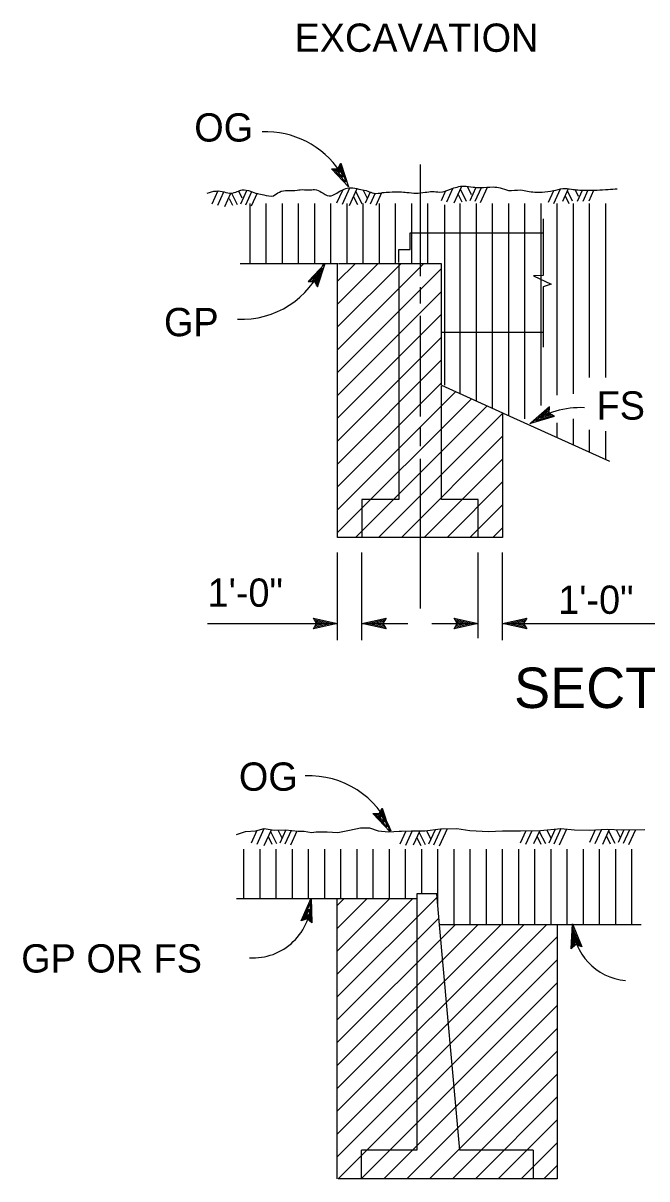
# Model space of a CAD drawing. Extents: x -894 to 866, y -476 to 714.
# Drawn here: x -147.8 to 6.5, y -184 to 102.1 of the extents above; entities that cross this region are included whole.
import ezdxf

# ---------------------------------------------------------------- set-up
doc = ezdxf.new("R2010")
doc.units = 0
for name, color, linetype in [('56 Stage 3 Anno', 7, 'Continuous'), ('57 Undefined', 7, 'Continuous'), ('59 Sndwall Anno', 7, 'Continuous'), ('60 Nongeo Data', 7, 'Continuous')]:
    doc.layers.add(name, color=color, linetype=linetype)

msp = doc.modelspace()

# ---------------------------------------------------------------- linework, layer by layer
at = {"layer": '56 Stage 3 Anno'}
for p, q in [((-71.55, 66.0457), (-69.9976, 66.0465)), ((-67.3154, 61.5918), (-71.55, 66.0461)), ((-71.5496, 66.0457), (-71.5496, 66.0457)), ((-68.0358, 62.7819), (-71.1209, 66.03)), ((-68.7386, 63.9599), (-70.7323, 66.0571)), ((-69.4504, 65.1437), (-70.3035, 66.041)), ((-69.9976, 66.0465), (-69.2622, 67.4233)), ((-69.8492, 66.3386), (-69.4504, 65.1437)), ((-69.6429, 66.6685), (-68.7386, 63.9599)), ((-69.4555, 67.054), (-68.0264, 62.7744)), ((-69.2622, 67.4233), (-69.2622, 67.4233)), ((-69.2622, 67.4233), (-67.3154, 61.5918)), ((-67.3154, 61.5918), (-67.3154, 61.5918)), ((-73.0677, 42.6135), (-77.3027, 38.1595)), ((-73.7886, 41.4237), (-76.8736, 38.1757)), ((-74.4913, 40.2457), (-76.485, 38.1485)), ((-75.3957, 37.5371), (-74.4913, 40.2457)), ((-75.2083, 37.1517), (-73.7791, 41.4312)), ((-75.0149, 36.7824), (-73.0677, 42.6135)), ((-73.0677, 42.6135), (-73.0677, 42.6135)), ((-77.3027, 38.1595), (-75.7504, 38.1587)), ((-77.3023, 38.1595), (-77.3023, 38.1595)), ((-75.2031, 39.0615), (-76.0559, 38.1643)), ((-75.7504, 38.1587), (-75.0149, 36.7824)), ((-75.602, 37.867), (-75.2031, 39.0615)), ((-75.0149, 36.7824), (-75.0149, 36.7824)), ((-17.6139, 7.1312), (-22.2158, 3.0549)), ((-17.6308, 6.7147), (-21.0088, 3.7234)), ((-17.6615, 6.2872), (-19.7989, 4.3939)), ((-17.6477, 5.8986), (-18.5907, 5.0635)), ((-17.6651, 5.5714), (-17.6139, 7.1312)), ((-17.6139, 7.1312), (-17.6139, 7.1312)), ((-22.2158, 3.0549), (-16.3214, 4.7946)), ((-22.2158, 3.0549), (-22.2158, 3.0549)), ((-20.9966, 3.7246), (-16.7009, 4.9954)), ((-19.7989, 4.3939), (-17.0237, 5.2131)), ((-18.5907, 5.0635), (-17.4033, 5.4139)), ((-16.3214, 4.7946), (-17.6651, 5.5714)), ((-16.3214, 4.7946), (-16.3214, 4.7946)), ((-70.0287, -50.6128), (-70.0287, -28.9025)), ((-64.0287, -50.6128), (-64.0287, -28.9025)), ((-35.2209, -50.1424), (-35.2209, -28.9025)), ((-29.2209, -50.6128), (-29.2209, -28.9025)), ((-75.2287, -46.4951), (-76.0287, -45.155)), ((-76.0287, -45.155), (-76.0287, -45.155)), ((-76.0287, -45.155), (-70.0287, -46.4951)), ((-75.8122, -45.5109), (-71.4087, -46.4943)), ((-64.0287, -46.4951), (-58.0287, -45.1648)), ((-62.6377, -46.4916), (-58.2633, -45.5243)), ((-58.0287, -45.1648), (-58.8287, -46.4951)), ((-58.0287, -45.1648), (-58.0287, -45.1648)), ((-40.4209, -46.4951), (-41.2209, -45.155)), ((-41.2209, -45.155), (-41.2209, -45.155)), ((-41.2209, -45.155), (-35.2209, -46.4951)), ((-41.0043, -45.5109), (-36.6008, -46.4943)), ((-29.2209, -46.4951), (-23.221, -45.1648)), ((-27.83, -46.4916), (-23.4556, -45.5243)), ((-23.221, -45.1648), (-24.021, -46.4951)), ((-23.221, -45.1648), (-23.221, -45.1648)), ((-102.2481, -46.4951), (-70.0287, -46.4951)), ((-70.0287, -46.4951), (-76.0287, -47.825)), ((-76.0287, -47.825), (-75.2287, -46.4951)), ((-76.0287, -47.825), (-76.0287, -47.825)), ((-71.4197, -46.4983), (-75.7941, -47.4656)), ((-72.7917, -46.4928), (-75.6165, -47.1191)), ((-75.5783, -45.8703), (-72.7917, -46.4928)), ((-75.4023, -46.2172), (-74.1728, -46.4916)), ((-74.1728, -46.4916), (-75.3819, -46.7597)), ((-70.0287, -46.4951), (-70.0287, -46.4951)), ((-64.0287, -46.4951), (-52.6244, -46.4951)), ((-58.0287, -47.8349), (-64.0287, -46.4951)), ((-64.0287, -46.4951), (-64.0287, -46.4951)), ((-58.2452, -47.479), (-62.6488, -46.4955)), ((-61.2657, -46.4971), (-58.4409, -45.8707)), ((-58.4791, -47.1195), (-61.2657, -46.4971)), ((-59.8846, -46.4983), (-58.6756, -46.2302)), ((-58.6551, -46.7727), (-59.8846, -46.4983)), ((-58.8287, -46.4951), (-58.0287, -47.8349)), ((-58.0287, -47.8349), (-58.0287, -47.8349)), ((-46.7118, -46.4951), (-35.2209, -46.4951)), ((-35.2209, -46.4951), (-41.2209, -47.825)), ((-41.2209, -47.825), (-40.4209, -46.4951)), ((-41.2209, -47.825), (-41.2209, -47.825)), ((-36.6118, -46.4983), (-40.9862, -47.4656)), ((-37.9839, -46.4928), (-40.8086, -47.1191)), ((-40.7705, -45.8703), (-37.9839, -46.4928)), ((-40.5945, -46.2172), (-39.365, -46.4916)), ((-39.365, -46.4916), (-40.574, -46.7597)), ((-35.2209, -46.4951), (-35.2209, -46.4951)), ((-23.221, -47.8349), (-29.2209, -46.4951)), ((-29.2209, -46.4951), (-29.2209, -46.4951)), ((-29.2209, -46.4951), (12.533, -46.4951)), ((-23.4375, -47.479), (-27.841, -46.4955)), ((-26.458, -46.4971), (-23.6332, -45.8707)), ((-23.6714, -47.1195), (-26.458, -46.4971)), ((-25.0769, -46.4983), (-23.8678, -46.2302)), ((-23.8473, -46.7727), (-25.0769, -46.4983)), ((-24.021, -46.4951), (-23.221, -47.8349)), ((-23.221, -47.8349), (-23.221, -47.8349)), ((-61.315, -93.5497), (-59.7626, -93.5489)), ((-57.0803, -98.0036), (-61.315, -93.5497)), ((-61.315, -93.5497), (-61.315, -93.5497)), ((-57.8008, -96.8138), (-60.8858, -93.5658)), ((-58.5036, -95.6359), (-60.4973, -93.5386)), ((-59.2154, -94.452), (-60.0685, -93.5544)), ((-59.7626, -93.5489), (-59.0276, -92.1725)), ((-59.6142, -93.2571), (-59.2154, -94.452)), ((-59.4083, -92.9272), (-58.5036, -95.6359)), ((-59.2209, -92.5418), (-57.7914, -96.8213)), ((-59.0276, -92.1725), (-59.0276, -92.1725)), ((-59.0276, -92.1725), (-57.0803, -98.0036)), ((-57.0803, -98.0036), (-57.0803, -98.0036)), ((-79.0047, -120.0917), (-76.5441, -114.4579)), ((-78.6145, -119.9468), (-76.8083, -115.8122)), ((-78.2165, -119.7862), (-77.0736, -117.1693)), ((-77.0736, -117.1693), (-76.9984, -120.0622)), ((-76.8063, -115.824), (-76.6921, -120.3024)), ((-76.5441, -114.4579), (-76.5441, -114.4579)), ((-76.5441, -114.4579), (-76.3842, -120.6016)), ((-77.537, -119.5622), (-79.0047, -120.0917)), ((-79.0047, -120.0917), (-79.0047, -120.0917)), ((-77.8429, -119.6795), (-77.3386, -118.5252)), ((-76.3842, -120.6016), (-77.537, -119.5622)), ((-77.3386, -118.5252), (-77.3063, -119.763)), ((-76.3842, -120.6016), (-76.3842, -120.6016)), ((-12.2226, -126.9953), (-11.9344, -120.8543)), ((-11.9344, -120.8543), (-11.9344, -120.8543)), ((-11.9344, -120.8543), (-9.5922, -126.5362)), ((-11.9092, -126.7208), (-11.6978, -122.2138)), ((-11.6918, -122.224), (-9.9867, -126.3665)), ((-11.5954, -126.4287), (-11.4615, -123.5764)), ((-11.4615, -123.5764), (-10.3588, -126.2516)), ((-11.284, -126.1956), (-11.2249, -124.9374)), ((-11.2249, -124.9374), (-10.7533, -126.0823)), ((-11.0403, -125.9768), (-12.2226, -126.9953)), ((-12.2226, -126.9953), (-12.2226, -126.9953)), ((-9.5922, -126.5362), (-11.0403, -125.9768)), ((-9.5922, -126.5362), (-9.5922, -126.5362))]:
    msp.add_line(p, q, dxfattribs=at)
for centre, radius, start, end in [((-87.7393, 53.2437), 21.925, 33.282842, 92.542367), ((-93.8543, 50.6984), 21.925, 267.457633, 337.943856), ((-9.87, -15.0073), 21.925, 87.457633, 125.139358), ((-77.0665, -106.1273), 21.925, 22.056144, 92.542367), ((-90.913, -114.9612), 14.2936, 266.1838, 1.802083), ((2.3992, -120.5903), 14.2936, 180.902742, 265.319619)]:
    msp.add_arc(centre, radius, start, end, dxfattribs=at)
at = {"layer": '59 Sndwall Anno'}
for p, q in [((-99.6429, 60.5398), (-101.1283, 57.2725)), ((-98.2877, 60.2272), (-99.7732, 56.9599)), ((-94.5354, 60.5398), (-93.7011, 58.8721)), ((-92.5547, 60.5398), (-94.0397, 57.2725)), ((-91.3039, 60.3311), (-92.7889, 57.0642)), ((-68.8362, 60.6414), (-70.2728, 57.4811)), ((-67.0768, 61.2174), (-68.9177, 57.1682)), ((-65.2347, 61.0587), (-67.1453, 56.8556)), ((-65.5221, 60.367), (-64.0343, 57.3918)), ((-63.6799, 60.7481), (-62.6748, 58.7386)), ((-61.9268, 60.2473), (-63.1843, 57.4811)), ((-43.2985, 60.576), (-44.4209, 58.1067)), ((-41.5804, 61.0611), (-43.0658, 57.7937)), ((-39.4662, 61.5012), (-41.2934, 57.4811)), ((-39.6386, 60.93), (-38.1823, 58.017)), ((-37.9993, 61.717), (-36.9938, 59.7059)), ((-35.8473, 61.3737), (-37.3323, 58.1067)), ((-34.5359, 61.2981), (-36.0816, 57.8981)), ((-32.9985, 61.3867), (-34.7264, 57.5855)), ((-16.6245, 60.591), (-17.9434, 57.6894)), ((-14.9497, 60.9815), (-16.5883, 57.3768)), ((-13.0013, 61.0567), (-14.4096, 57.9583)), ((-13.1328, 60.4563), (-11.9517, 58.0934)), ((-11.3505, 60.9567), (-10.5167, 59.289)), ((-9.5056, 60.6583), (-10.7273, 57.9705)), ((-8.119, 60.7481), (-9.3816, 57.9705)), ((-6.6604, 60.6626), (-7.871, 57.9997)), ((-96.5157, 59.9142), (-98.0007, 56.6473)), ((-96.8287, 58.6634), (-95.9944, 56.9957)), ((-96.2031, 59.8103), (-94.8897, 57.1831)), ((-89.9484, 60.0185), (-91.4338, 56.7516)), ((-66.0807, 59.0867), (-65.139, 57.204)), ((-60.7083, 59.9678), (-61.9335, 57.2725)), ((-59.1725, 60.0528), (-60.5784, 56.9599)), ((-40.217, 59.689), (-39.2871, 57.8296)), ((-13.7509, 59.2941), (-12.81, 57.4123)), ((-89.974, -97.7528), (-91.3925, -100.8729)), ((-88.2736, -97.3059), (-90.037, -101.1859)), ((-86.5027, -97.6213), (-88.2649, -101.4985)), ((-87.2165, -99.2347), (-86.2586, -101.15)), ((-86.648, -97.9741), (-85.1539, -100.9622)), ((-84.7992, -97.6055), (-83.8098, -99.5847)), ((-82.8051, -97.576), (-84.3039, -100.8729)), ((-81.5181, -97.7048), (-83.0531, -101.0815)), ((-80.0921, -97.8618), (-81.698, -101.3941)), ((-53.1138, -97.8666), (-54.5988, -101.1339)), ((-51.5949, -97.8189), (-53.2437, -101.4465)), ((-49.667, -97.7894), (-51.3032, -101.3882)), ((-50.3957, -99.55), (-49.4654, -101.4111)), ((-49.8678, -98.2087), (-48.3603, -101.2233)), ((-48.0563, -97.7658), (-46.9689, -99.9406)), ((-45.8745, -97.5347), (-47.5107, -101.1339)), ((-44.467, -97.3989), (-46.2599, -101.3422)), ((-42.9504, -97.3567), (-44.9044, -101.6551)), ((-23.471, -97.8363), (-24.8513, -100.8729)), ((-21.9584, -97.8032), (-23.4962, -101.1859)), ((-20.0147, -97.7378), (-21.5332, -101.078)), ((-20.6745, -99.2363), (-19.7174, -101.15)), ((-20.106, -97.9756), (-18.6127, -100.9622)), ((-18.2584, -97.6055), (-17.2611, -99.5996)), ((-16.1741, -97.378), (-17.7627, -100.8729)), ((-14.7816, -97.2748), (-16.5119, -101.0815)), ((-13.356, -97.4331), (-15.1568, -101.3941)), ((-6.2482, -97.5489), (-7.6997, -100.7426)), ((-4.7167, -97.4737), (-6.3446, -101.0551)), ((-2.7986, -97.4654), (-4.4844, -101.1737)), ((-3.5096, -99.1327), (-2.5663, -101.0197)), ((-2.9513, -97.852), (-1.4612, -100.8319)), ((-1.1068, -97.4752), (-0.1167, -99.4559)), ((0.8337, -97.5634), (-0.6116, -100.7426)), ((2.1861, -97.5481), (0.6392, -100.9508)), ((3.6774, -97.5615), (1.9947, -101.2638)), ((-50.4528, -113.4425), (-50.4528, -114.6598))]:
    msp.add_line(p, q, dxfattribs=at)
for points in [[(-91.6874, 50.593), (-91.6874, 57.476)], [(-87.6874, 50.593), (-87.6874, 57.476)], [(-83.6874, 50.593), (-83.6874, 57.476)], [(-79.6874, 50.593), (-79.6874, 57.476)], [(-75.6874, 50.593), (-75.6874, 57.476)], [(-71.6874, 50.593), (-71.6874, 57.476)], [(-67.6874, 50.593), (-67.6874, 57.476)], [(-63.6874, 50.593), (-63.6874, 57.476)], [(-59.6874, 50.593), (-59.6874, 57.476)], [(-55.6874, 50.593), (-55.6874, 57.476)], [(-51.6874, 50.593), (-51.6874, 57.476)], [(-47.6874, 50.593), (-47.6874, 57.476)], [(-39.6875, 50.593), (-39.6875, 57.476)], [(-35.6875, 50.593), (-35.6875, 57.476)], [(-31.6875, 50.593), (-31.6875, 57.476)], [(-27.6875, 50.593), (-27.6875, 57.476)], [(-23.6875, 50.593), (-23.6875, 57.476)], [(-19.6875, 7.4576), (-19.6875, 57.4693)], [(-15.6875, 50.593), (-15.6875, 57.476)], [(-11.6875, 50.593), (-11.6875, 57.476)], [(-7.6875, 50.593), (-7.6875, 57.476)], [(-3.6875, 50.593), (-3.6875, 57.476)], [(-43.5201, 12.4895), (-43.5201, 57.1186)], [(-91.6874, 42.5469), (-91.6874, 50.593)], [(-87.6874, 42.5469), (-87.6874, 50.593)], [(-83.6874, 42.5469), (-83.6874, 50.593)], [(-79.6874, 42.5469), (-79.6874, 50.593)], [(-75.6874, 42.5469), (-75.6874, 50.593)], [(-71.6874, 42.5469), (-71.6874, 50.593)], [(-67.6874, 42.5469), (-67.6874, 50.593)], [(-63.6874, 42.5469), (-63.6874, 50.593)], [(-59.6874, 42.5469), (-59.6874, 50.593)], [(-55.6874, 42.5469), (-55.6874, 50.593)], [(-51.6874, 42.5469), (-51.6874, 50.593)], [(-47.6874, 42.5469), (-47.6874, 50.593)], [(-39.6875, 10.3494), (-39.6875, 50.593)], [(-35.6875, 8.5372), (-35.6875, 50.593)], [(-31.6875, 6.725), (-31.6875, 50.593)], [(-27.6875, 4.9127), (-27.6875, 50.593)], [(-23.6875, 4.1202), (-23.6875, 50.593)], [(-15.6875, 10.0308), (-15.6875, 50.593)], [(-11.6875, 10.3553), (-11.6875, 50.593)], [(-7.6875, 14.3934), (-7.6875, 50.593)], [(-3.6875, 14.3934), (-3.6875, 50.593)], [(-70.0287, 21.2474), (-48.7292, 42.5469)], [(-70.0287, 26.904), (-54.3859, 42.5469)], [(-70.0287, 32.5611), (-60.0429, 42.5469)], [(-70.0287, 38.2178), (-65.6996, 42.5469)], [(-70.0287, 15.5907), (-44.2847, 41.3343)], [(-70.0287, 9.9336), (-44.2847, 35.6776)], [(-70.0287, 4.2769), (-44.2847, 30.021)], [(-70.0287, -1.3802), (-44.2847, 24.3639)], [(-70.0287, -7.0368), (-44.2847, 18.7072)], [(-70.0287, -12.6939), (-44.2847, 13.0505)], [(-70.0287, -18.3506), (-40.817, 10.8612)], [(-70.0287, -24.0073), (-36.9241, 9.0974)], [(-65.5622, -25.1974), (-33.0312, 7.3336)], [(-59.9051, -25.1974), (-29.2209, 5.4868)], [(-15.6875, -0.5242), (-15.6875, 3.1958)], [(-11.6875, -2.3364), (-11.6875, 4.1364)], [(-7.6875, -4.1486), (-7.6875, 1.4009)], [(-3.6875, -5.9612), (-3.6875, 1.1218)], [(-54.2485, -25.1974), (-29.2209, -0.1703)], [(-48.5918, -25.1974), (-29.2209, -5.827)], [(-42.9347, -25.1974), (-29.2209, -11.4841)], [(-37.278, -25.1974), (-29.2209, -17.1407)], [(-31.6209, -25.1974), (-29.2209, -22.7974)], [(-93.2102, -114.6595), (-93.2102, -102.3847)], [(-89.2102, -114.6595), (-89.2102, -102.3847)], [(-85.2102, -114.6595), (-85.2102, -102.3847)], [(-81.2102, -114.6595), (-81.2102, -102.3847)], [(-77.2102, -114.6595), (-77.2102, -102.3847)], [(-73.2102, -114.6595), (-73.2102, -102.3847)], [(-69.2102, -114.6598), (-69.2102, -102.3847)], [(-65.2102, -114.6598), (-65.2102, -102.3847)], [(-61.2103, -114.6598), (-61.2103, -102.3847)], [(-57.2103, -114.6598), (-57.2103, -102.3847)], [(-53.2103, -114.6598), (-53.2103, -102.3847)], [(-49.2103, -113.4425), (-49.2103, -102.3847)], [(-45.2103, -116.4098), (-45.2103, -102.3847)], [(-41.2103, -121.0736), (-41.2103, -102.3847)], [(-37.2103, -121.0736), (-37.2103, -102.3847)], [(-33.2103, -121.0736), (-33.2103, -102.3847)], [(-29.2103, -121.0736), (-29.2103, -102.3847)], [(-25.2103, -121.0736), (-25.2103, -102.3847)], [(-21.2103, -121.0736), (-21.2103, -102.3847)], [(-17.2103, -121.0736), (-17.2103, -102.3847)], [(-13.2103, -121.0736), (-13.2103, -102.3847)], [(-9.2104, -121.0736), (-9.2104, -102.3847)], [(-5.2104, -121.0736), (-5.2104, -102.3847)], [(-1.2104, -121.0736), (-1.2104, -102.3847)], [(2.7896, -121.0736), (2.7896, -102.3847)], [(-70.1079, -138.9287), (-45.4071, -114.228)], [(-50.4528, -113.6169), (-50.2784, -113.4425)], [(-70.1079, -133.2716), (-51.4957, -114.6598)], [(-70.1079, -127.6149), (-57.1524, -114.6598)], [(-70.1079, -121.9583), (-62.8095, -114.6598)], [(-70.1079, -116.3012), (-68.4661, -114.6598)], [(-70.1079, -144.5854), (-44.939, -119.4169)], [(-70.1079, -172.8696), (-18.3115, -121.0736)], [(-70.1079, -167.2129), (-23.9686, -121.0736)], [(-70.1079, -161.5558), (-29.6253, -121.0736)], [(-70.1079, -155.8991), (-35.2824, -121.0736)], [(-70.1079, -150.2425), (-40.939, -121.0736)], [(-70.1079, -178.5266), (-15.6678, -124.0866)], [(-69.8819, -183.9577), (-15.6678, -129.7437)], [(-64.2252, -183.9577), (-15.6678, -135.4004)], [(-58.5681, -183.9577), (-15.6678, -141.0574)], [(-52.9114, -183.9577), (-15.6678, -146.7141)], [(-47.2544, -183.9577), (-15.6678, -152.3712)], [(-41.5977, -183.9577), (-15.6678, -158.0279)], [(-35.941, -183.9577), (-15.6678, -163.6846)], [(-30.2839, -183.9577), (-15.6678, -169.3416)], [(-24.6273, -183.9577), (-15.6678, -174.9983)], [(-18.9702, -183.9573), (-15.6678, -180.655)]]:
    msp.add_lwpolyline(points, dxfattribs=at)
at = {"layer": '60 Nongeo Data'}
for p, q in [((-49.5012, 50.593), (-49.5012, 67.1016)), ((-19.1607, 53.6115), (-19.1607, 50.593)), ((-52.0595, 50.1501), (-19.1607, 50.1501)), ((-52.0595, 46.0201), (-52.0595, 50.1501)), ((-49.5012, 39.4469), (-49.5012, 50.593)), ((-19.1607, 50.593), (-19.1607, 39.6524)), ((-54.8721, 46.0201), (-52.0595, 46.0201)), ((-54.8721, 42.8076), (-54.8721, 46.0201)), ((-69.8598, 42.5469), (-94.1629, 42.5469)), ((-70.0287, -25.1974), (-70.0287, 42.5469)), ((-44.2847, 42.5469), (-69.687, 42.5469)), ((-54.8721, 42.6347), (-54.8721, -15.8419)), ((-44.2847, 12.556), (-44.2847, 42.5469)), ((-49.5012, 32.6556), (-49.5012, 36.73)), ((-19.1607, 36.8009), (-19.1607, 21.8907)), ((-49.5012, 4.7383), (-49.5012, 29.6375)), ((-44.2847, 25.6206), (-19.1607, 25.6206)), ((-44.2847, -15.8419), (-44.2847, 12.3832)), ((-29.1036, 5.5541), (-44.1973, 12.3927)), ((-29.2209, 5.6072), (-29.2209, -25.1974)), ((-2.6316, -6.4392), (-28.9603, 5.4891)), ((-49.5012, -2.6561), (-49.5012, 2.1222)), ((-49.5012, -42.7786), (-49.5012, -5.775)), ((-54.8721, -15.8419), (-64.0287, -15.8419)), ((-64.0287, -15.8419), (-64.0287, -25.1974)), ((-35.2209, -15.8419), (-44.2847, -15.8419)), ((-35.2209, -25.1974), (-35.2209, -15.8419)), ((-29.2209, -25.1974), (-70.0287, -25.1974)), ((-45.478, -113.4425), (-50.4528, -113.4425)), ((-44.7906, -121.0626), (-45.478, -113.4425)), ((-70.0819, -114.6598), (-95.0728, -114.6598)), ((-70.1079, -183.9577), (-70.1079, -114.6598)), ((-50.4528, -114.6598), (-70.0819, -114.6598)), ((-50.4528, -114.6598), (-50.4528, -176.866)), ((-15.6304, -121.0736), (-44.8111, -121.0736)), ((-39.7587, -176.866), (-44.791, -121.0626)), ((-15.6678, -121.0736), (-15.6678, -183.9577)), ((5.1266, -121.0736), (-15.6304, -121.0736)), ((-50.4528, -176.866), (-64.1079, -176.866)), ((-64.1079, -183.9577), (-64.1079, -176.866)), ((-21.6678, -176.866), (-39.7587, -176.866)), ((-21.6678, -176.866), (-21.6678, -183.9577)), ((-65.1658, -183.9577), (-69.863, -183.9577)), ((-20.2812, -183.9577), (-65.1658, -183.9577)), ((-15.6678, -183.9577), (-20.2812, -183.9577))]:
    msp.add_line(p, q, dxfattribs=at)
for points in [[(-19.1607, 39.6524), (-21.5828, 39.5556), (-17.2147, 37.5084), (-19.1607, 36.8009)], [(-95.0208, -98.7307), (-92.8145, -98.0185), (-90.2563, -97.8087), (-88.2004, -97.2481), (-85.7413, -97.6922), (-82.9323, -97.5315), (-81.3767, -97.7272), (-79.8212, -97.8729), (-78.2657, -97.9174), (-76.4594, -98.213), (-75.3559, -98.0583), (-72.5968, -98.0485), (-69.9874, -98.2406), (-67.0791, -97.6268), (-64.3709, -97.0642), (-62.1634, -97.1067), (-60.0047, -97.8032), (-57.3957, -98.0457), (-54.787, -97.9359), (-54.1851, -97.9339), (-51.7272, -97.8248), (-48.4662, -97.8134), (-44.554, -97.3469), (-40.4906, -97.2319), (-37.2788, -97.7741), (-32.6627, -98.0095), (-29.2517, -97.8465), (-24.7867, -97.8311), (-19.8202, -97.713), (-14.8044, -97.243), (-11.4422, -97.5831), (-7.73, -97.6205), (-3.3155, -97.404), (0.1967, -97.5426), (5.966, -97.5221)]]:
    msp.add_lwpolyline(points, dxfattribs=at)
msp.add_spline([(-102.2964, 60.0193), (-100.0901, 60.5304), (-98.083, 60.2859), (-96.3767, 59.9898), (-94.8724, 60.3977), (-93.6188, 60.8044), (-91.6114, 60.4591), (-89.9047, 59.9119), (-88.2988, 59.5654), (-85.8905, 59.3725), (-84.437, 60.2831), (-82.3807, 60.6426), (-80.0232, 60.7512), (-79.2708, 60.8544), (-77.1638, 60.8115), (-75.709, 60.867), (-74.0524, 60.2693), (-72.0941, 59.3205), (-70.239, 60.0311), (-67.2311, 61.2993), (-66.278, 61.3024), (-64.2705, 60.9071), (-62.5642, 60.5107), (-61.0583, 59.9626), (-58.9512, 60.1209), (-57.1457, 60.278), (-54.6374, 60.337), (-52.8811, 60.1922), (-50.6233, 59.9989), (-48.3662, 60.2083), (-46.6107, 60.4154), (-44.754, 60.2713), (-42.0461, 60.9847), (-38.7367, 61.7508), (-36.4784, 61.5075), (-34.7225, 61.413), (-31.5119, 61.5248), (-29.806, 61.3296), (-27.6977, 60.6831), (-24.7379, 60.7937), (-23.0316, 60.4981), (-19.419, 60.2591), (-16.6103, 60.6213), (-14.3037, 61.1323), (-12.1458, 60.989), (-10.5903, 60.793), (-8.6336, 60.6993), (-5.8245, 60.7595), (-3.0655, 60.9201), (-0.808, 61.0788)], degree=3, dxfattribs=at)

# ---------------------------------------------------------------- texts
at = {"layer": '57 Undefined'}
msp.add_text('EXCAVATION', height=7, rotation=0.000475, dxfattribs=at).set_placement((-80.6791, 94.9756))
for s, height, p in [('OG', 7, (-105.4928, 72.7638)), ('GP', 7, (-112.9909, 24.5942)), ('FS', 7, (-5.9308, 3.9439)), ('1\'-0"', 7, (-102.1947, -42.3677)), ('1\'-0"', 7, (-15.4362, -44.1159)), ('SECTION G-G', 10, (-26.3605, -67.4238)), ('OG', 7, (-94.4499, -87.8965)), ('GP OR FS', 7, (-148.3156, -132.8921))]:
    msp.add_text(s, height=height, dxfattribs=at).set_placement(p)

doc.saveas('drawing.dxf')
